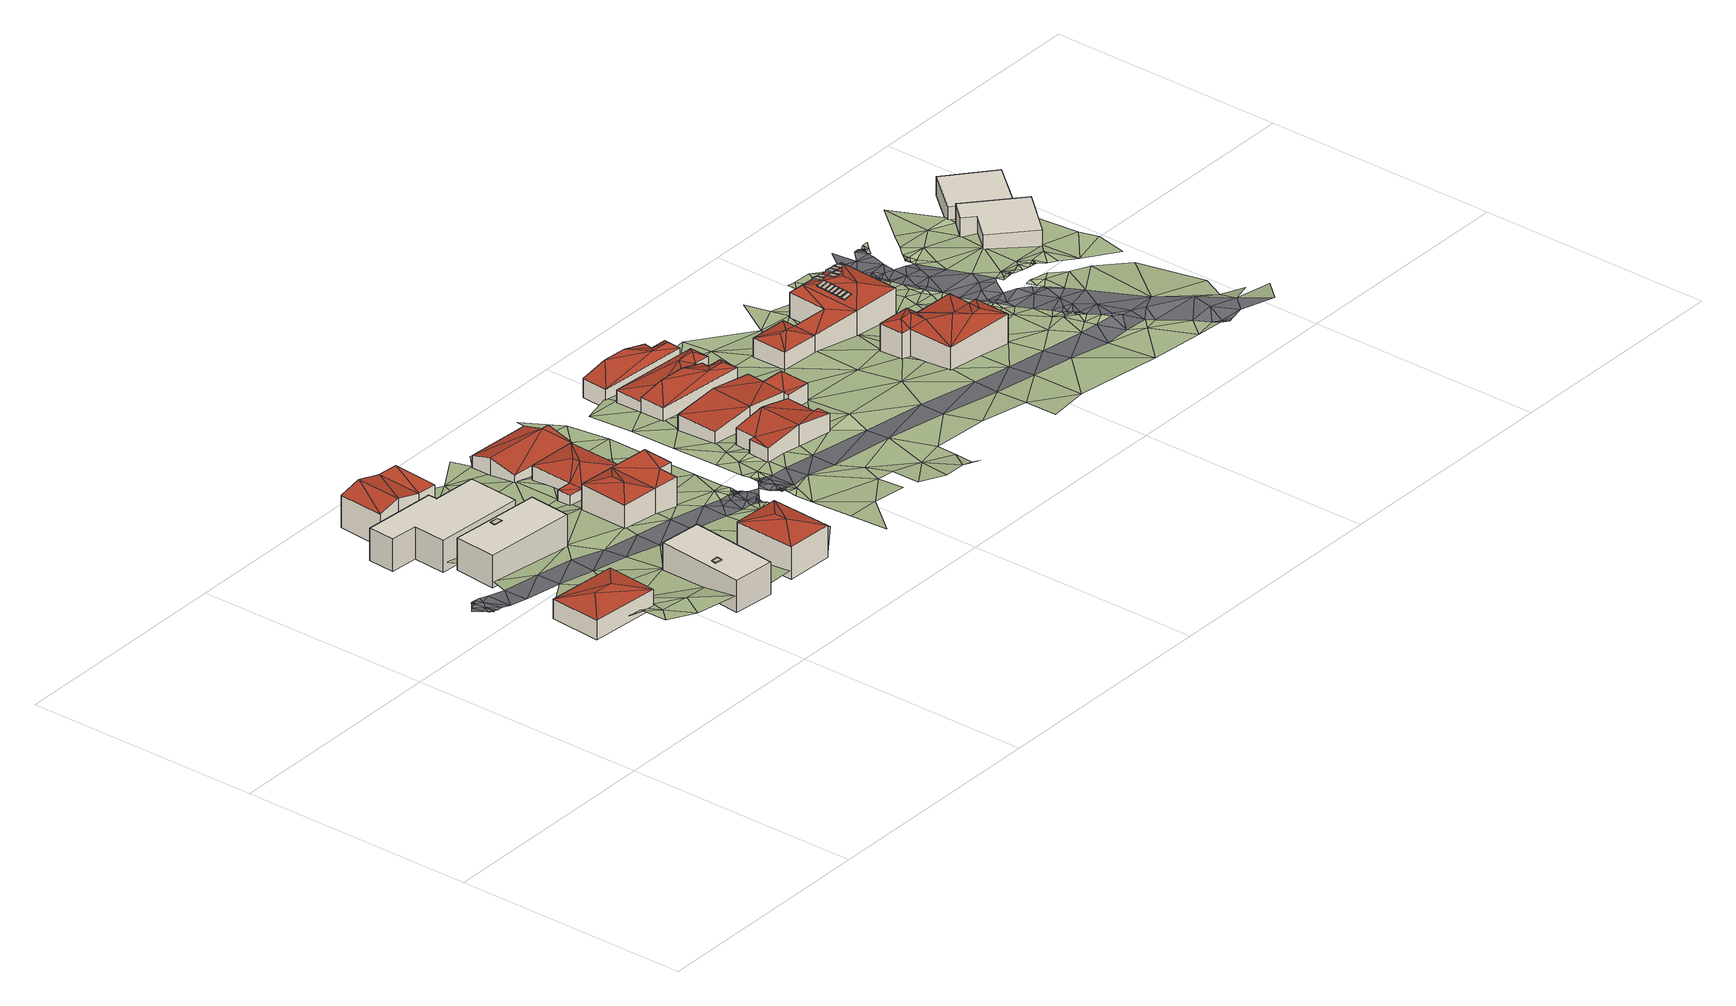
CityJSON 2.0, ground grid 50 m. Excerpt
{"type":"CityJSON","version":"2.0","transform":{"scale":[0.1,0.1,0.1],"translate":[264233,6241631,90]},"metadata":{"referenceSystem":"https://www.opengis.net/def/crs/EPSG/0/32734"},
"CityObjects":{
"building1":{"type":"Building","attributes":{"address":"2 Westfort Road Universtity Estate Cape Town","building":"house","building:levels":1,"building_height":4.1,"roof_height":114.6,"ground_height":109.4,"plus_code":"4FRW3C6X+8P2"},"geometry":[{"type":"Solid","lod":"2","boundaries":[[[[0,1,2]],[[3,4,5]],[[3,2,4]],[[4,2,1]],[[5,4,1]],[[5,1,0]],[[6,7,5,0]],[[7,8,3,5]],[[8,9,2,3]],[[9,6,0,2]],[[9,8,7,6]]]],"semantics":{"surfaces":[{"type":"RoofSurface"},{"type":"WallSurface"},{"type":"GroundSurface"}],"values":[[0,0,0,0,0,0,1,1,1,1,2]]}}]},
"building2":{"type":"Building","attributes":{"address":"1 Westfort Road University Estate Cape Town","building":"house","building:levels":2,"building_height":6.9,"roof_height":114.1,"ground_height":106.4,"plus_code":"4FRW3C6X+CP5"},"children":["building2-1"],"geometry":[{"type":"Solid","lod":"1","boundaries":[[[[10,11,12,13]],[[11,14,15,12]],[[14,16,17,15]],[[16,10,13,17]],[[13,12,15,17]],[[16,14,11,10]]]]}]},
"building2-1":{"type":"BuildingInstallation","parents":["building2"],"geometry":[{"type":"Solid","lod":"1","boundaries":[[[[18,19,20,21]],[[19,22,23,20]],[[22,24,25,23]],[[24,18,21,25]],[[21,20,23,25]],[[24,22,19,18]]]]}]},
"building3":{"type":"Building","attributes":{"address":"23 Kylemore Road University Estate Cape Town","building":"house","building:levels":2,"building_height":6.9,"roof_height":113.7,"ground_height":105.5,"plus_code":"4FRW3C6X+CPX"},"geometry":[{"type":"Solid","lod":"1","boundaries":[[[[26,27,28,29]],[[27,30,31,28]],[[30,32,33,31]],[[32,34,35,33]],[[34,36,37,35]],[[36,38,39,37]],[[38,40,41,39]],[[40,26,29,41]],[[29,28,31,33,35,37,39,41]],[[40,38,36,34,32,30,27,26]]]]}]},
"building4":{"type":"Building","attributes":{"address":"4 Westfort Road Universtity Estate Cape Town","building":"house","building:levels":2,"building_height":6.9,"roof_height":115.5,"ground_height":106.5,"plus_code":"4FRW3C6X+7RF"},"children":["building4-1"],"geometry":[{"type":"Solid","lod":"1","boundaries":[[[[42,43,44,45]],[[43,46,47,44]],[[46,48,49,47]],[[48,42,45,49]],[[45,44,47,49]],[[48,46,43,42]]]]}]},
"building4-1":{"type":"BuildingInstallation","parents":["building4"],"geometry":[{"type":"Solid","lod":"1","boundaries":[[[[50,51,52,53]],[[51,54,55,52]],[[54,56,57,55]],[[56,50,53,57]],[[53,52,55,57]],[[56,54,51,50]]]]}]},
"building5":{"type":"Building","attributes":{"address":"21 Kylemore Road University Estate Cape Town","building":"house","building:levels":2,"building_height":6.9,"roof_height":112.3,"ground_height":103.8,"plus_code":"4FRW3C6X+GP5"},"geometry":[{"type":"Solid","lod":"2","boundaries":[[[[58,59,60]],[[60,59,61]],[[62,63,58]],[[58,63,59]],[[64,65,62]],[[62,65,63]],[[66,67,58,60]],[[67,68,62,58]],[[68,69,64,62]],[[69,70,65,64]],[[70,71,63,65]],[[71,72,59,63]],[[72,73,61,59]],[[73,66,60,61]],[[73,72,71,70,69,68,67,66]]]],"semantics":{"surfaces":[{"type":"RoofSurface"},{"type":"WallSurface"},{"type":"GroundSurface"}],"values":[[0,0,0,0,0,0,1,1,1,1,1,1,1,1,2]]}}]},
"building6":{"type":"Building","attributes":{"address":"6 Westfort Road Universtity Estate Cape Town","building":"house","building:levels":2,"building_height":6.9,"roof_height":112.8,"ground_height":105.7,"plus_code":"4FRW3C6X+7VG"},"geometry":[{"type":"Solid","lod":"2","boundaries":[[[[74,75,76]],[[77,74,76]],[[77,76,78]],[[78,76,79]],[[79,76,75]],[[78,79,77]],[[80,81,77,79]],[[81,82,74,77]],[[82,83,75,74]],[[83,80,79,75]],[[83,82,81,80]]]],"semantics":{"surfaces":[{"type":"RoofSurface"},{"type":"WallSurface"},{"type":"GroundSurface"}],"values":[[0,0,0,0,0,0,1,1,1,1,2]]}}]},
"building7":{"type":"Building","attributes":{"address":"16 Garrick Road University Estate Cape Town","building":"house","building:levels":2,"building_height":6.9,"roof_height":110.7,"ground_height":102.9,"plus_code":"4FRW3C6X+9VX"},"geometry":[{"type":"Solid","lod":"2","boundaries":[[[[84,85,86]],[[87,86,85]],[[87,85,88]],[[88,85,89]],[[89,85,84]],[[87,88,89]],[[89,84,90]],[[89,90,91]],[[91,90,92]],[[93,90,84]],[[94,95,86,87]],[[95,96,84,86]],[[96,97,93,84]],[[97,98,90,93]],[[98,99,92,90]],[[99,100,91,92]],[[100,101,89,91]],[[101,94,87,89]],[[101,100,99,98,97,96,95,94]]]],"semantics":{"surfaces":[{"type":"RoofSurface"},{"type":"WallSurface"},{"type":"GroundSurface"}],"values":[[0,0,0,0,0,0,0,0,0,0,1,1,1,1,1,1,1,1,2]]}}]},
"building8":{"type":"Building","attributes":{"address":"14 Garrick Road University Estate Cape Town","building":"house","building:levels":1,"building_height":4.1,"roof_height":106.9,"ground_height":101.5,"plus_code":"4FRW3C6X+FV5"},"geometry":[{"type":"Solid","lod":"2","boundaries":[[[[102,103,104]],[[103,105,104]],[[104,105,106]],[[105,107,106]],[[108,109,107]],[[108,107,110]],[[102,110,103]],[[103,110,105]],[[105,110,107]],[[111,112,102,104]],[[112,113,110,102]],[[113,114,108,110]],[[114,115,109,108]],[[115,116,107,109]],[[116,117,106,107]],[[117,111,104,106]],[[117,116,115,114,113,112,111]]]],"semantics":{"surfaces":[{"type":"RoofSurface"},{"type":"WallSurface"},{"type":"GroundSurface"}],"values":[[0,0,0,0,0,0,0,0,0,1,1,1,1,1,1,1,2]]}}]},
"building9":{"type":"Building","attributes":{"address":"12A Garrick Road University Estate Cape Town","building":"house","building:levels":1,"building_height":4.1,"roof_height":105.9,"ground_height":99.8,"plus_code":"4FRW3C6X+FWJ"},"geometry":[{"type":"Solid","lod":"2","boundaries":[[[[118,119,120]],[[121,120,122]],[[122,120,119]],[[123,118,120]],[[123,120,124]],[[125,126,118,123]],[[126,127,119,118]],[[127,128,122,119]],[[128,129,121,122]],[[129,130,120,121]],[[130,131,124,120]],[[131,125,123,124]],[[131,130,129,128,127,126,125]]]],"semantics":{"surfaces":[{"type":"RoofSurface"},{"type":"WallSurface"},{"type":"GroundSurface"}],"values":[[0,0,0,0,0,1,1,1,1,1,1,1,2]]}}]},
"building10":{"type":"Building","attributes":{"address":"23 Garrick Road University Estate Cape Town","building":"house","building:levels":1,"building_height":4.1,"roof_height":105.8,"ground_height":100.9,"plus_code":"4FRW3F62+92H"},"geometry":[{"type":"Solid","lod":"2","boundaries":[[[[132,133,134]],[[134,133,135]],[[135,133,136]],[[136,133,137]],[[134,135,138]],[[134,138,139]],[[140,138,141]],[[141,138,135]],[[142,143,135,136]],[[143,144,141,135]],[[144,145,140,141]],[[145,146,138,140]],[[146,147,139,138]],[[147,148,134,139]],[[148,149,132,134]],[[149,150,133,132]],[[150,151,137,133]],[[151,142,136,137]],[[151,150,149,148,147,146,145,144,143,142]]]],"semantics":{"surfaces":[{"type":"RoofSurface"},{"type":"WallSurface"},{"type":"GroundSurface"}],"values":[[0,0,0,0,0,0,0,0,1,1,1,1,1,1,1,1,1,1,2]]}}]},
"building11":{"type":"Building","attributes":{"address":"21 Garrick Road University Estate Cape Town","building":"house","building:levels":1,"building_height":4.1,"roof_height":104.5,"ground_height":99.3,"plus_code":"4FRW3F62+C37"},"geometry":[{"type":"Solid","lod":"2","boundaries":[[[[152,153,154]],[[154,153,155]],[[155,153,156]],[[157,158,159]],[[157,159,160]],[[160,159,152]],[[160,152,161]],[[153,152,159]],[[162,163,159,158]],[[163,164,153,159]],[[164,165,156,153]],[[165,166,155,156]],[[166,167,154,155]],[[167,168,152,154]],[[168,169,161,152]],[[169,170,160,161]],[[170,171,157,160]],[[171,162,158,157]],[[171,170,169,168,167,166,165,164,163,162]]]],"semantics":{"surfaces":[{"type":"RoofSurface"},{"type":"WallSurface"},{"type":"GroundSurface"}],"values":[[0,0,0,0,0,0,0,0,1,1,1,1,1,1,1,1,1,1,2]]}}]},
"building12":{"type":"Building","attributes":{"address":"19 Garrick Road University Estate Cape Town","building":"house","building:levels":1,"building_height":4.1,"roof_height":103.2,"ground_height":98.2,"plus_code":"4FRW3F62+F37"},"geometry":[{"type":"Solid","lod":"2","boundaries":[[[[172,173,174]],[[175,176,177]],[[172,177,178]],[[172,178,173]],[[173,178,179]],[[176,178,177]],[[179,178,180]],[[179,180,181]],[[178,176,180]],[[180,176,175]],[[182,183,172,174]],[[183,184,177,172]],[[184,185,175,177]],[[185,186,180,175]],[[186,187,181,180]],[[187,188,179,181]],[[188,189,173,179]],[[189,182,174,173]],[[189,188,187,186,185,184,183,182]]]],"semantics":{"surfaces":[{"type":"RoofSurface"},{"type":"WallSurface"},{"type":"GroundSurface"}],"values":[[0,0,0,0,0,0,0,0,0,0,1,1,1,1,1,1,1,1,2]]}}]},
"building13":{"type":"Building","attributes":{"address":"17 Garrick Road University Estate Cape Town","building":"house","building:levels":1,"building_height":4.1,"roof_height":102.5,"ground_height":97.3,"plus_code":"4FRW3F62+F3M"},"geometry":[{"type":"Solid","lod":"2","boundaries":[[[[190,191,192]],[[193,194,195]],[[192,191,196]],[[192,196,194]],[[194,196,195]],[[197,196,191]],[[196,198,195]],[[195,198,193]],[[196,197,198]],[[198,197,199]],[[200,201,191,190]],[[201,202,197,191]],[[202,203,199,197]],[[203,204,198,199]],[[204,205,193,198]],[[205,206,194,193]],[[206,207,192,194]],[[207,200,190,192]],[[207,206,205,204,203,202,201,200]]]],"semantics":{"surfaces":[{"type":"RoofSurface"},{"type":"WallSurface"},{"type":"GroundSurface"}],"values":[[0,0,0,0,0,0,0,0,0,0,1,1,1,1,1,1,1,1,2]]}}]},
"building14":{"type":"Building","attributes":{"address":"15 Garrick Road University Estate Cape Town","building":"house","building:levels":1,"building_height":4.1,"roof_height":101.9,"ground_height":96.3,"plus_code":"4FRW3F62+G38"},"geometry":[{"type":"Solid","lod":"2","boundaries":[[[[208,209,210]],[[209,211,212]],[[209,212,210]],[[210,212,213]],[[214,212,211]],[[214,211,215]],[[212,214,216]],[[216,214,215]],[[213,212,216]],[[213,216,217]],[[218,219,213,217]],[[219,220,210,213]],[[220,221,208,210]],[[221,222,209,208]],[[222,223,211,209]],[[223,224,215,211]],[[224,225,216,215]],[[225,218,217,216]],[[225,224,223,222,221,220,219,218]]]],"semantics":{"surfaces":[{"type":"RoofSurface"},{"type":"WallSurface"},{"type":"GroundSurface"}],"values":[[0,0,0,0,0,0,0,0,0,0,1,1,1,1,1,1,1,1,2]]}}]},
"building15":{"type":"Building","attributes":{"address":"110 Upper Roodebloem Road University Estate Cape Town","building":"house","building:levels":2,"building_height":6.9,"roof_height":102.7,"ground_height":94.8,"plus_code":"4FRW3F62+F72"},"children":["building15-1","building15-2","building15-3","building15-4","building15-5","building15-6","building15-7","building15-8","building15-9","building15-10","building15-11","building15-12","building15-13","building15-14"],"geometry":[{"type":"Solid","lod":"2","boundaries":[[[[226,227,228]],[[226,228,229]],[[230,231,232]],[[230,232,226]],[[230,226,229]],[[232,231,226]],[[226,231,227]],[[228,227,233]],[[234,233,235]],[[235,233,236]],[[236,233,227]],[[237,238,239]],[[239,238,240]],[[240,238,236]],[[235,236,238]],[[235,238,237]],[[235,237,239]],[[241,242,239,240]],[[242,243,235,239]],[[243,244,234,235]],[[244,245,233,234]],[[245,246,228,233]],[[246,247,229,228]],[[247,248,230,229]],[[248,249,231,230]],[[249,250,227,231]],[[250,251,236,227]],[[251,241,240,236]],[[251,250,249,248,247,246,245,244,243,242,241]]]],"semantics":{"surfaces":[{"type":"RoofSurface"},{"type":"WallSurface"},{"type":"GroundSurface"}],"values":[[0,0,0,0,0,0,0,0,0,0,0,0,0,0,0,0,0,1,1,1,1,1,1,1,1,1,1,1,2]]}}]},
"building15-1":{"type":"BuildingInstallation","parents":["building15"],"geometry":[{"type":"Solid","lod":"2","boundaries":[[[[252,253,254,255]],[[253,256,257,254]],[[256,258,259,257]],[[258,252,255,259]],[[255,254,257,259]],[[258,256,253,252]]]]}]},
"building15-2":{"type":"BuildingInstallation","parents":["building15"],"geometry":[{"type":"Solid","lod":"2","boundaries":[[[[260,261,262,263]],[[261,264,265,262]],[[264,266,267,265]],[[266,260,263,267]],[[263,262,265,267]],[[266,264,261,260]]]]}]},
"building15-3":{"type":"BuildingInstallation","parents":["building15"],"geometry":[{"type":"Solid","lod":"2","boundaries":[[[[268,269,270,271]],[[269,272,273,270]],[[272,274,275,273]],[[274,268,271,275]],[[271,270,273,275]],[[274,272,269,268]]]]}]},
"building15-4":{"type":"BuildingInstallation","parents":["building15"],"geometry":[{"type":"Solid","lod":"2","boundaries":[[[[276,277,278,279]],[[277,280,281,278]],[[280,282,283,281]],[[282,276,279,283]],[[279,278,281,283]],[[282,280,277,276]]]]}]},
"building15-5":{"type":"BuildingInstallation","parents":["building15"],"geometry":[{"type":"Solid","lod":"2","boundaries":[[[[284,285,286,287]],[[285,288,289,286]],[[288,290,291,289]],[[290,284,287,291]],[[287,286,289,291]],[[290,288,285,284]]]]}]},
"building15-6":{"type":"BuildingInstallation","parents":["building15"],"geometry":[{"type":"Solid","lod":"2","boundaries":[[[[292,280,281,293]],[[280,294,295,281]],[[294,296,297,295]],[[296,292,293,297]],[[293,281,295,297]],[[296,294,280,292]]]]}]},
"building15-7":{"type":"BuildingInstallation","parents":["building15"],"geometry":[{"type":"Solid","lod":"2","boundaries":[[[[298,299,300,301]],[[299,302,303,300]],[[302,304,305,303]],[[304,298,301,305]],[[301,300,303,305]],[[304,302,299,298]]]]}]},
"building15-8":{"type":"BuildingInstallation","parents":["building15"],"geometry":[{"type":"Solid","lod":"2","boundaries":[[[[306,307,308,309]],[[307,310,311,308]],[[310,312,313,311]],[[312,306,309,313]],[[309,308,311,313]],[[312,310,307,306]]]]}]},
"building15-9":{"type":"BuildingInstallation","parents":["building15"],"geometry":[{"type":"Solid","lod":"2","boundaries":[[[[314,315,316,317]],[[315,318,319,316]],[[318,310,320,319]],[[310,314,317,320]],[[317,316,319,320]],[[310,318,315,314]]]]}]},
"building15-10":{"type":"BuildingInstallation","parents":["building15"],"geometry":[{"type":"Solid","lod":"2","boundaries":[[[[321,322,323,324]],[[322,325,326,323]],[[325,327,328,326]],[[327,321,324,328]],[[324,323,326,328]],[[327,325,322,321]]]]}]},
"building15-11":{"type":"BuildingInstallation","parents":["building15"],"geometry":[{"type":"Solid","lod":"2","boundaries":[[[[322,329,330,323]],[[329,331,332,330]],[[331,333,334,332]],[[333,322,323,334]],[[323,330,332,334]],[[333,331,329,322]]]]}]},
"building15-12":{"type":"BuildingInstallation","parents":["building15"],"geometry":[{"type":"Solid","lod":"2","boundaries":[[[[335,336,337,338]],[[336,339,340,337]],[[339,341,342,340]],[[341,335,338,342]],[[338,337,340,342]],[[341,339,336,335]]]]}]},
"building15-13":{"type":"BuildingInstallation","parents":["building15"],"geometry":[{"type":"Solid","lod":"2","boundaries":[[[[343,344,345,346]],[[344,347,348,345]],[[347,349,350,348]],[[349,343,346,350]],[[346,345,348,350]],[[349,347,344,343]]]]}]},
"building15-14":{"type":"BuildingInstallation","parents":["building15"],"geometry":[{"type":"Solid","lod":"2","boundaries":[[[[351,352,353,354]],[[352,355,356,353]],[[355,357,358,356]],[[357,351,354,358]],[[354,353,356,358]],[[357,355,352,351]]]]}]},
"building16":{"type":"Building","attributes":{"address":"112 Upper Roodebloem Road University Estate Cape Town","building":"house","building:levels":2,"building_height":6.9,"roof_height":104.3,"ground_height":96.6,"plus_code":"4FRW3F62+97F"},"geometry":[{"type":"Solid","lod":"2","boundaries":[[[[359,360,361]],[[362,363,364]],[[364,363,365]],[[365,363,366]],[[362,367,363]],[[363,367,366]],[[367,368,369]],[[367,369,366]],[[370,369,368]],[[368,361,371]],[[368,371,370]],[[370,371,372]],[[360,371,361]],[[371,360,373]],[[373,360,359]],[[372,371,373]],[[372,373,374]],[[375,369,370]],[[375,370,372]],[[375,372,374]],[[365,366,375]],[[369,375,366]],[[376,377,359,361]],[[377,378,373,359]],[[378,379,374,373]],[[379,380,375,374]],[[380,381,365,375]],[[381,382,364,365]],[[382,383,362,364]],[[383,384,367,362]],[[384,385,368,367]],[[385,376,361,368]],[[385,384,383,382,381,380,379,378,377,376]]]],"semantics":{"surfaces":[{"type":"RoofSurface"},{"type":"WallSurface"},{"type":"GroundSurface"}],"values":[[0,0,0,0,0,0,0,0,0,0,0,0,0,0,0,0,0,0,0,0,0,0,1,1,1,1,1,1,1,1,1,1,2]]}}]},
"building17":{"type":"Building","attributes":{"address":"17 Beatty Road University Estate Cape Town","building":"house","building:levels":1,"building_height":4.1,"roof_height":97,"ground_height":92.5,"plus_code":"4FRW3F62+FF2"},"geometry":[{"type":"Solid","lod":"1","boundaries":[[[[386,387,388,389]],[[387,390,391,388]],[[390,392,393,391]],[[392,394,395,393]],[[394,396,397,395]],[[396,386,389,397]],[[389,388,391,393,395,397]],[[396,394,392,390,387,386]]]]}]},
"building18":{"type":"Building","attributes":{"address":"15 Beatty Road University Estate Cape Town","building":"house","building:levels":1,"building_height":4.1,"roof_height":96,"ground_height":90.8,"plus_code":"4FRW3F62+FFP"},"geometry":[{"type":"Solid","lod":"1","boundaries":[[[[398,399,400,401]],[[399,402,403,400]],[[402,404,405,403]],[[404,398,401,405]],[[401,400,403,405]],[[404,402,399,398]]]]}]},
"terrain1":{"type":"TINRelief","geometry":[{"type":"CompositeSurface","lod":"1","boundaries":[[[406,407,408]],[[406,409,407]],[[406,410,411]],[[406,412,409]],[[410,413,411]],[[406,411,412]],[[414,412,411]],[[6,415,416]],[[413,417,411]],[[417,414,411]],[[418,419,420]],[[414,417,421]],[[422,417,413]],[[423,424,425]],[[421,417,426]],[[415,6,427]],[[428,424,423]],[[421,429,6]],[[418,420,430]],[[426,417,422]],[[424,428,431]],[[429,421,426]],[[427,6,429]],[[432,433,434]],[[431,428,435]],[[430,420,436]],[[433,432,437]],[[438,433,437]],[[427,429,439]],[[435,440,431]],[[441,433,438]],[[438,442,443]],[[444,430,436]],[[443,441,438]],[[440,435,10]],[[445,441,443]],[[429,446,439]],[[447,445,443]],[[446,429,48]],[[27,445,447]],[[448,48,449]],[[450,448,449]],[[430,444,451]],[[440,10,452]],[[10,430,453]],[[27,440,452]],[[454,451,444]],[[27,455,445]],[[430,451,453]],[[446,48,456]],[[66,445,455]],[[453,452,10]],[[456,48,448]],[[457,451,454]],[[27,452,458]],[[459,452,453]],[[456,448,80]],[[27,458,455]],[[460,452,459]],[[451,457,461]],[[458,452,460]],[[462,459,453]],[[463,456,80]],[[464,465,80]],[[462,453,466]],[[467,461,457]],[[460,468,469]],[[455,458,470]],[[469,458,460]],[[467,457,471]],[[470,472,455]],[[462,466,473]],[[455,472,474]],[[475,463,80]],[[469,476,458]],[[80,465,477]],[[458,476,478]],[[80,477,475]],[[463,475,479]],[[473,466,480]],[[481,482,467]],[[483,478,476]],[[471,484,467]],[[485,479,475]],[[100,480,466]],[[478,483,486]],[[484,481,467]],[[477,487,475]],[[488,484,471]],[[475,489,485]],[[490,472,491]],[[487,492,475]],[[475,492,489]],[[486,483,493]],[[494,485,489]],[[495,494,489]],[[492,496,489]],[[489,497,495]],[[496,498,489]],[[498,497,489]],[[499,484,488]],[[500,501,502]],[[495,497,503]],[[498,504,497]],[[505,497,504]],[[497,505,503]],[[505,506,503]],[[507,486,493]],[[508,484,499]],[[499,509,508]],[[481,510,100]],[[510,481,484]],[[509,511,508]],[[507,493,111]],[[484,508,512]],[[508,511,513]],[[513,511,514]],[[513,515,508]],[[501,516,502]],[[513,514,517]],[[517,518,513]],[[514,519,517]],[[508,515,520]],[[518,515,513]],[[520,512,508]],[[512,521,484]],[[522,480,100]],[[111,480,523]],[[510,484,521]],[[111,524,507]],[[516,525,526]],[[527,528,491]],[[529,526,525]],[[529,530,531]],[[532,531,530]],[[533,532,534]],[[534,535,533]],[[535,534,536]],[[530,534,532]],[[111,523,524]],[[480,522,523]],[[100,510,522]],[[536,534,537]],[[529,525,530]],[[534,530,537]],[[537,530,538]],[[539,538,530]],[[530,525,539]],[[516,540,525]],[[539,525,541]],[[542,543,544]],[[545,542,544]],[[546,545,544]],[[501,547,516]],[[544,543,548]],[[549,129,527]],[[546,544,550]],[[551,546,550]],[[544,548,550]],[[527,552,528]],[[550,553,551]],[[548,554,550]],[[554,555,550]],[[524,556,557]],[[540,541,525]],[[553,550,558]],[[523,559,524]],[[558,560,553]],[[558,550,555]],[[556,129,557]],[[129,561,527]],[[516,547,540]],[[558,555,562]],[[561,552,527]],[[559,523,522]],[[558,563,560]],[[556,524,559]],[[501,564,547]],[[129,556,561]],[[565,560,563]],[[562,566,558]],[[558,566,563]],[[566,562,567]],[[563,568,565]],[[565,568,569]],[[556,570,561]],[[570,556,559]],[[571,540,547]],[[563,566,572]],[[573,568,563]],[[563,572,573]],[[570,574,561]],[[575,540,571]],[[567,576,566]],[[569,568,577]],[[571,547,578]],[[579,568,573]],[[576,567,580]],[[573,581,579]],[[568,579,582]],[[582,577,568]],[[583,584,569]],[[577,583,569]],[[578,585,586]],[[587,586,585]],[[586,571,578]],[[576,580,588]],[[584,583,589]],[[590,575,571]],[[582,591,577]],[[587,592,586]],[[584,593,594]],[[593,584,589]],[[571,586,590]],[[580,595,588]],[[596,591,582]],[[592,597,586]],[[593,598,594]],[[599,589,583]],[[600,601,592]],[[594,598,602]],[[597,592,601]],[[603,595,580]],[[586,597,604]],[[590,586,604]],[[605,591,596]],[[589,599,606]],[[147,605,596]],[[607,608,609]],[[598,610,602]],[[610,598,611]],[[608,612,609]],[[613,608,595]],[[609,612,147]],[[605,147,614]],[[603,613,595]],[[614,147,615]],[[599,616,606]],[[612,608,613]],[[615,147,612]],[[604,617,590]],[[615,618,614]],[[611,619,610]],[[615,612,620]],[[169,616,599]],[[619,611,621]],[[622,612,613]],[[622,620,612]],[[603,623,613]],[[617,604,624]],[[621,625,619]],[[616,169,626]],[[627,628,169]],[[625,621,629]],[[169,628,626]],[[630,185,187]],[[631,632,187]],[[613,633,622]],[[631,187,185]],[[629,634,625]],[[613,623,633]],[[626,635,185]],[[628,636,626]],[[634,629,206]],[[622,637,628]],[[631,185,635]],[[638,617,624]],[[635,206,631]],[[635,626,636]],[[637,622,633]],[[639,634,206]],[[637,636,628]],[[635,639,206]],[[640,638,624]],[[634,641,642]],[[643,635,636]],[[623,644,633]],[[639,635,643]],[[641,634,639]],[[645,646,640]],[[647,636,637]],[[648,639,643]],[[649,637,633]],[[650,633,644]],[[638,640,651]],[[641,639,652]],[[648,652,639]],[[653,633,650]],[[637,654,647]],[[649,633,653]],[[640,646,651]],[[649,654,637]],[[652,648,655]],[[644,656,650]],[[655,657,658]],[[659,649,653]],[[654,660,647]],[[656,661,650]],[[655,658,662]],[[662,652,655]],[[663,651,646]],[[654,664,660]],[[662,658,665]],[[662,666,652]],[[667,660,664]],[[652,666,668]],[[656,669,661]],[[663,646,670]],[[667,671,672]],[[662,673,666]],[[669,656,674]],[[660,667,675]],[[667,672,675]],[[666,673,676]],[[672,379,675]],[[669,674,677]],[[379,678,679]],[[677,680,669]],[[681,663,670]],[[676,673,242]],[[679,680,682]],[[379,679,682]],[[674,683,677]],[[379,684,675]],[[677,685,680]],[[685,682,680]],[[686,379,682]],[[684,379,687]],[[379,686,687]],[[688,675,684]],[[676,689,690]],[[242,675,691]],[[681,670,692]],[[676,242,689]],[[693,694,690]],[[675,688,691]],[[690,689,693]],[[677,683,695]],[[696,685,677]],[[684,687,697]],[[698,692,670]],[[686,682,699]],[[696,677,695]],[[682,685,700]],[[681,692,701]],[[689,242,702]],[[688,684,703]],[[704,687,686]],[[683,705,706]],[[693,689,707]],[[683,706,695]],[[708,684,697]],[[691,702,242]],[[699,682,700]],[[697,687,709]],[[704,686,699]],[[703,684,708]],[[710,691,688]],[[696,711,685]],[[712,687,704]],[[713,700,685]],[[703,710,688]],[[714,696,695]],[[687,712,709]],[[711,713,685]],[[715,695,706]],[[716,708,697]],[[706,705,717]],[[699,700,718]],[[719,704,699]],[[709,716,697]],[[720,714,695]],[[689,721,707]],[[695,715,720]],[[718,719,699]],[[696,714,722]],[[723,702,691]],[[710,724,691]],[[711,696,725]],[[701,692,726]],[[721,689,702]],[[722,725,696]],[[700,713,718]],[[719,712,704]],[[727,715,706]],[[703,708,728]],[[729,710,703]],[[730,717,705]],[[691,731,723]],[[706,717,727]],[[691,724,731]],[[732,714,720]],[[716,728,708]],[[720,715,733]],[[728,729,703]],[[722,714,732]],[[732,720,733]],[[733,715,727]],[[710,729,724]],[[734,692,698]],[[726,692,735]],[[702,723,736]],[[736,737,702]],[[692,734,735]],[[738,723,731]],[[721,739,707]],[[737,740,702]],[[723,741,736]],[[738,741,723]],[[721,702,742]],[[742,702,740]],[[736,741,743]],[[743,744,736]],[[736,744,737]],[[745,734,698]],[[698,746,745]],[[721,747,739]],[[747,721,742]],[[747,748,739]],[[749,745,746]],[[750,751,752]],[[753,754,755]],[[756,754,757]],[[758,756,757]],[[759,752,751]],[[760,761,750]],[[754,756,755]],[[752,760,750]],[[762,763,764]],[[759,765,752]],[[766,767,768]],[[769,767,766]],[[760,752,765]],[[768,763,770]],[[769,766,771]],[[765,759,772]],[[759,773,772]],[[774,766,768]],[[775,772,773]],[[762,770,763]],[[776,765,772]],[[777,772,775]],[[771,766,774]],[[774,768,770]],[[765,776,760]],[[776,772,777]],[[778,758,779]],[[755,756,780]],[[781,771,774]],[[776,777,782]],[[760,776,782]],[[774,783,781]],[[756,758,778]],[[784,785,786]],[[787,788,784]],[[786,785,789]],[[785,784,788]],[[790,787,791]],[[786,789,792]],[[793,786,792]],[[789,785,794]],[[794,785,788]],[[787,790,788]],[[789,795,792]],[[793,792,795]],[[764,761,796]],[[794,795,789]],[[791,797,798]],[[799,800,793]],[[788,790,794]],[[793,795,799]],[[801,782,777]],[[790,795,794]],[[798,790,791]],[[802,795,790]],[[799,795,802]],[[803,804,779]],[[762,805,770]],[[798,802,790]],[[760,782,806]],[[805,774,770]],[[807,799,802]],[[796,761,760]],[[764,796,762]],[[783,774,805]],[[807,802,798]],[[756,778,780]],[[782,801,806]],[[808,803,809]],[[807,798,810]],[[760,806,811]],[[801,812,806]],[[813,783,805]],[[778,779,804]],[[814,808,809]],[[806,812,815]],[[816,815,812]],[[796,805,762]],[[796,760,811]],[[815,811,806]],[[817,816,818]],[[815,816,817]],[[817,818,819]],[[820,817,819]],[[815,817,821]],[[815,821,811]],[[821,817,820]],[[821,820,822]],[[823,813,805]],[[814,824,825]],[[803,808,826]],[[811,821,827]],[[804,803,828]],[[821,822,827]],[[829,808,814]],[[823,830,813]],[[831,827,822]],[[805,796,832]],[[828,803,826]],[[811,833,796]],[[805,832,823]],[[811,827,833]],[[831,834,827]],[[832,796,835]],[[827,834,833]],[[836,830,823]],[[832,386,823]],[[823,386,837]],[[834,838,833]],[[836,823,837]],[[839,834,840]],[[838,834,839]],[[386,841,837]],[[842,841,386]],[[396,833,838]],[[841,842,843]],[[843,842,844]],[[844,842,396]]]}]},
"road1":{"type":"Road","attributes":{"highway":"residential","name":"Westfort Road","surface":"asphalt","lanes":2,"width":5.6},"geometry":[{"type":"MultiSurface","lod":"1","boundaries":[[[845,846,847]],[[848,849,850]],[[415,427,436]],[[499,851,852]],[[457,456,471]],[[444,427,439]],[[853,854,855]],[[444,439,454]],[[446,457,454]],[[856,857,858]],[[859,860,861]],[[862,845,863]],[[849,864,865]],[[850,866,867]],[[868,869,870]],[[871,847,852]],[[848,850,867]],[[864,872,865]],[[873,868,511]],[[855,874,875]],[[861,860,866]],[[869,876,877]],[[857,878,875]],[[879,850,865]],[[876,873,847]],[[868,876,869]],[[865,850,849]],[[874,855,854]],[[880,420,419]],[[858,419,856]],[[456,463,471]],[[881,854,882]],[[854,853,882]],[[854,883,874]],[[867,866,860]],[[884,463,479]],[[506,885,886]],[[420,880,415]],[[852,847,887]],[[888,495,886]],[[419,858,880]],[[479,851,884]],[[881,883,854]],[[874,883,889]],[[870,514,868]],[[871,863,845]],[[886,503,506]],[[846,877,876]],[[871,485,494]],[[503,886,495]],[[866,857,874]],[[873,876,868]],[[514,511,868]],[[871,494,888]],[[866,874,861]],[[874,857,875]],[[879,890,850]],[[872,879,865]],[[886,891,888]],[[888,494,495]],[[888,891,892]],[[885,891,886]],[[861,874,889]],[[890,866,850]],[[863,888,892]],[[847,873,887]],[[509,887,511]],[[873,511,887]],[[852,509,499]],[[847,846,876]],[[509,852,887]],[[847,871,845]],[[499,488,851]],[[851,871,852]],[[890,893,866]],[[858,857,893]],[[857,866,893]],[[856,878,857]],[[851,488,884]],[[871,479,485]],[[863,871,888]],[[479,871,851]],[[488,471,884]],[[471,463,884]],[[415,436,420]],[[427,444,436]],[[457,446,456]],[[454,439,446]]]}]},
"road2":{"type":"Road","attributes":{"highway":"residential","name":"Westfort Road","surface":"asphalt","lanes":2,"width":5.6},"geometry":[{"type":"MultiSurface","lod":"1","boundaries":[[[894,895,896]],[[590,623,603]],[[701,730,705]],[[580,575,603]],[[701,726,897]],[[681,705,683]],[[717,730,898]],[[644,617,638]],[[726,735,899]],[[726,899,900]],[[897,900,898]],[[567,540,580]],[[617,644,623]],[[554,548,901]],[[862,895,902]],[[903,536,537]],[[902,895,904]],[[905,906,907]],[[541,562,908]],[[909,904,894]],[[901,548,907]],[[562,541,567]],[[580,540,575]],[[543,907,548]],[[910,903,911]],[[907,543,905]],[[907,912,901]],[[554,901,908]],[[906,912,907]],[[901,912,913]],[[603,575,590]],[[567,541,540]],[[554,908,555]],[[536,903,910]],[[909,894,903]],[[903,894,914]],[[539,909,538]],[[537,538,909]],[[914,911,903]],[[902,901,913]],[[896,914,894]],[[909,903,537]],[[894,904,895]],[[904,539,541]],[[901,902,904]],[[539,904,909]],[[901,904,908]],[[683,663,681]],[[541,908,904]],[[562,555,908]],[[651,656,638]],[[674,651,663]],[[674,663,683]],[[705,681,701]],[[897,898,730]],[[701,897,730]],[[726,900,897]],[[623,590,617]],[[638,656,644]],[[651,674,656]]]}]},
"road3":{"type":"Road","attributes":{"highway":"tertiary","name":"Upper Roodebloem Road","surface":"asphalt","lanes":2,"width":8.6},"geometry":[{"type":"MultiSurface","lod":"1","boundaries":[[[718,713,915]],[[712,719,916]],[[719,718,917]],[[719,917,916]],[[915,917,718]],[[722,732,918]],[[732,733,919]],[[733,727,920]],[[919,918,732]],[[920,919,733]],[[921,728,716]],[[725,722,922]],[[729,728,921]],[[922,722,918]],[[712,923,709]],[[724,729,924]],[[712,916,923]],[[921,924,729]],[[925,713,711]],[[918,919,926]],[[711,725,927]],[[917,928,916]],[[928,917,915]],[[926,919,920]],[[713,925,915]],[[738,731,929]],[[727,717,930]],[[727,930,920]],[[922,918,926]],[[931,716,709]],[[741,738,932]],[[741,933,743]],[[934,921,716]],[[929,932,738]],[[744,743,933]],[[932,933,741]],[[927,725,922]],[[731,724,935]],[[724,924,935]],[[717,898,930]],[[936,737,744]],[[933,936,744]],[[928,923,916]],[[921,934,924]],[[731,935,929]],[[740,737,937]],[[920,930,926]],[[937,737,936]],[[938,932,929]],[[932,938,933]],[[937,742,740]],[[709,923,931]],[[936,933,938]],[[928,915,939]],[[927,925,711]],[[926,927,922]],[[900,930,898]],[[938,937,936]],[[934,935,924]],[[925,939,915]],[[747,742,940]],[[941,938,929]],[[748,747,942]],[[935,941,929]],[[940,942,747]],[[716,761,934]],[[923,928,943]],[[937,944,742]],[[716,931,761]],[[945,940,742]],[[745,749,946]],[[944,937,938]],[[923,943,931]],[[926,930,779]],[[935,934,947]],[[946,749,948]],[[945,942,940]],[[779,927,926]],[[949,734,745]],[[925,927,950]],[[809,735,734]],[[951,939,925]],[[944,938,941]],[[803,930,900]],[[945,742,944]],[[941,935,952]],[[745,946,949]],[[735,809,899]],[[900,899,803]],[[935,947,952]],[[925,950,953]],[[951,925,953]],[[758,950,927]],[[764,947,934]],[[931,943,750]],[[948,954,946]],[[942,945,955]],[[779,758,927]],[[761,764,934]],[[931,750,761]],[[779,930,803]],[[953,950,757]],[[758,757,950]],[[954,949,946]],[[734,949,809]],[[956,945,944]],[[763,952,947]],[[764,763,947]],[[803,899,809]],[[945,956,957]],[[957,958,945]],[[954,814,949]],[[959,958,957]],[[958,959,960]],[[960,961,958]],[[814,809,949]],[[959,962,960]],[[960,962,963]],[[961,960,964]],[[960,963,965]],[[965,964,960]],[[965,963,786]],[[961,964,793]],[[965,786,964]],[[793,800,961]],[[786,793,964]],[[814,954,824]]]}]}
},
"vertices":[
[239,246,235],[181,197,248],[229,137,235],[79,150,235],[137,200,248],[89,259,235],[239,246,194],[89,259,194],[79,150,194],[229,137,194],
[347,514,164],[150,532,164],[150,532,233],[347,514,233],[142,442,164],[142,442,233],[339,425,164],[339,425,233],
[228,517,234],[226,505,234],[226,505,235],[228,517,235],[246,503,234],[246,503,235],[247,515,234],[247,515,235],
[332,541,155],[340,649,155],[340,649,224],[332,541,224],[246,656,155],[246,656,224],[247,675,155],[247,675,224],[89,687,155],[89,687,224],[85,630,155],[85,630,224],[144,625,155],[144,625,224],[139,555,155],[139,555,224],
[370,227,165],[350,39,165],[350,39,234],[370,227,234],[439,30,165],[439,30,234],[459,218,165],[459,218,234],
[373,115,235],[372,105,235],[372,105,237],[373,115,237],[387,103,235],[387,103,237],[388,114,235],[388,114,237],
[268,808,207],[261,710,207],[312,804,207],[303,706,207],[215,813,220],[208,715,220],[168,817,207],[159,719,207],[312,804,138],[268,808,138],[215,813,138],[168,817,138],[159,719,138],[208,715,138],[261,710,138],[303,706,138],
[513,42,226],[614,37,226],[568,97,239],[521,174,226],[569,123,239],[622,168,226],[622,168,157],[521,174,157],[513,42,157],[614,37,157],
[555,392,198],[520,436,211],[474,399,198],[484,507,198],[522,466,211],[563,500,198],[615,429,198],[650,492,198],[644,426,198],[611,387,198],[484,507,129],[474,399,129],[555,392,129],[611,387,129],[615,429,129],[644,426,129],[650,492,129],[563,500,129],
[532,661,156],[580,605,169],[638,655,156],[580,588,169],[632,533,156],[525,539,156],[494,571,156],[493,541,156],[527,569,156],[638,655,115],[532,661,115],[527,569,115],[494,571,115],[493,541,115],[525,539,115],[632,533,115],
[510,741,152],[506,681,139],[650,731,152],[666,730,152],[662,670,139],[514,786,139],[653,776,139],[514,786,98],[510,741,98],[506,681,98],[662,670,98],[666,730,98],[650,731,98],[653,776,98],
[875,458,150],[871,412,150],[944,453,163],[937,361,163],[854,367,150],[858,413,150],[1009,384,150],[1014,448,150],[1022,383,150],[1020,355,150],[854,367,109],[937,361,109],[1020,355,109],[1022,383,109],[1009,384,109],[1014,448,109],[944,453,109],[875,458,109],[871,412,109],[858,413,109],
[1053,536,134],[1047,484,134],[1102,533,134],[1098,468,134],[1046,471,134],[865,586,134],[860,495,134],[953,489,147],[961,580,147],[1056,574,134],[860,495,93],[953,489,93],[1047,484,93],[1046,471,93],[1098,468,93],[1102,533,93],[1053,536,93],[1056,574,93],[961,580,93],[865,586,93],
[881,633,123],[939,683,136],[884,687,123],[1079,657,123],[1062,638,132],[1076,616,123],[1025,640,132],[995,679,136],[1047,659,123],[1048,675,123],[884,687,82],[881,633,82],[1076,616,82],[1079,657,82],[1047,659,82],[1048,675,82],[995,679,82],[939,683,82],
[884,687,114],[939,683,127],[889,748,114],[1084,690,114],[1087,733,114],[1067,713,123],[1029,715,123],[995,679,127],[1050,693,114],[1048,675,114],[884,687,73],[939,683,73],[995,679,73],[1048,675,73],[1050,693,73],[1084,690,73],[1087,733,73],[889,748,73],
[895,831,104],[891,775,104],[954,827,117],[1089,760,104],[1038,782,113],[1007,823,117],[1078,779,113],[1092,797,104],[1057,800,104],[1059,818,104],[1059,818,63],[1007,823,63],[954,827,63],[895,831,63],[891,775,63],[1089,760,63],[1092,797,63],[1057,800,63],
[1228,622,128],[1260,581,117],[1263,630,117],[1264,658,117],[1182,663,117],[1178,586,117],[1210,622,128],[1343,625,117],[1348,710,117],[1383,708,117],[1374,574,117],[1438,656,130],[1436,622,130],[1489,702,117],[1481,568,117],[1481,568,48],[1489,702,48],[1383,708,48],[1348,710,48],[1343,625,48],[1263,630,48],[1264,658,48],[1182,663,48],[1178,586,48],[1260,581,48],[1374,574,48],
[1410,705,118],[1408,687,123],[1408,688,125],[1410,706,120],[1418,686,123],[1418,687,125],[1420,704,118],[1420,705,120],
[1421,705,118],[1419,687,123],[1419,687,125],[1421,705,120],[1429,686,123],[1429,686,125],[1431,704,118],[1431,704,120],
[1447,703,118],[1445,685,123],[1445,686,125],[1447,704,120],[1455,684,123],[1455,685,125],[1457,702,118],[1457,703,120],
[1458,703,118],[1456,685,123],[1456,685,124],[1458,703,120],[1466,684,123],[1466,685,124],[1467,702,118],[1467,703,120],
[1430,686,123],[1428,668,128],[1428,669,129],[1430,687,124],[1438,667,128],[1438,668,129],[1440,685,123],[1440,686,125],
[1468,702,118],[1468,703,120],[1476,683,123],[1476,683,125],[1478,701,118],[1478,701,120],
[1442,685,123],[1439,667,128],[1439,667,130],[1442,685,125],[1449,666,128],[1449,666,130],[1452,684,123],[1452,684,125],
[1392,681,120],[1392,672,120],[1391,672,122],[1392,681,122],[1410,670,124],[1409,671,126],[1410,679,124],[1410,679,126],
[1392,671,120],[1391,662,120],[1391,662,122],[1391,671,122],[1409,661,124],[1409,661,126],[1409,670,126],
[1391,661,120],[1390,652,120],[1390,652,122],[1391,661,122],[1408,651,124],[1408,651,126],[1409,660,124],[1408,660,126],
[1389,643,120],[1389,643,122],[1407,641,124],[1407,641,126],[1408,650,124],[1408,650,126],
[1389,642,120],[1389,633,120],[1388,633,122],[1389,642,122],[1407,631,124],[1406,631,126],[1407,640,124],[1407,640,126],
[1388,632,120],[1388,623,120],[1387,623,122],[1388,632,122],[1406,621,124],[1405,621,126],[1406,630,124],[1406,630,126],
[1387,621,120],[1386,612,120],[1386,612,122],[1387,621,122],[1404,610,124],[1404,610,126],[1405,619,124],[1405,619,126],
[1519,412,135],[1483,374,146],[1515,333,135],[1341,441,135],[1368,467,144],[1344,495,135],[1416,491,135],[1397,466,144],[1363,440,135],[1358,342,135],[1395,430,144],[1436,401,148],[1461,373,146],[1443,400,148],[1501,413,135],[1504,461,135],[1415,466,135],[1515,333,66],[1519,412,66],[1501,413,66],[1504,461,66],[1415,466,66],[1416,491,66],[1344,495,66],[1341,441,66],[1363,440,66],[1358,342,66],
[1846,719,25],[1812,681,25],[1812,681,66],[1846,719,66],[1836,660,25],[1836,660,66],[1792,611,25],[1792,611,66],[1873,538,25],[1873,538,66],[1951,626,25],[1951,626,66],
[1920,823,8],[1850,741,8],[1850,741,49],[1920,823,49],[1943,662,8],[1943,662,49],[2013,745,8],[2013,745,49],
[190,128,211],[159,143,211],[150,131,218],[189,141,211],[186,74,214],[216,105,210],[209,139,204],[245,46,212],[229,137,204],[199,331,187],[89,259,215],[279,99,208],[142,442,179],[118,395,188],[204,387,183],[233,177,200],[350,39,202],[150,532,178],[179,552,173],[139,555,178],[358,119,186],[285,322,177],[190,528,173],[370,227,178],[339,425,168],[235,548,169],[168,681,165],[208,715,158],[159,719,161],[267,521,166],[291,378,177],[208,678,158],[247,675,158],[372,314,169],[332,541,161],[261,710,150],[246,656,167],[266,655,162],[377,369,161],[303,706,150],[458,305,157],[300,652,162],[521,174,160],[439,30,189],[513,42,177],[474,399,152],[411,567,139],[484,507,146],[463,361,155],[413,770,128],[545,296,152],[550,352,150],[506,681,127],[493,541,138],[494,571,136],[555,392,147],[525,539,136],[631,287,143],[614,37,166],[701,100,158],[563,500,133],[611,387,138],[527,569,134],[529,609,134],[510,741,118],[636,343,141],[514,786,115],[578,536,131],[500,826,116],[687,252,144],[532,661,128],[710,199,147],[546,678,120],[674,283,138],[632,533,126],[644,426,134],[615,429,134],[572,659,121],[697,367,135],[696,281,138],[584,676,118],[714,239,143],[679,339,135],[709,273,139],[539,811,115],[573,782,110],[716,259,143],[598,657,121],[707,280,138],[712,279,139],[717,269,139],[714,277,139],[717,274,139],[701,337,135],[748,6,166],[829,97,152],[756,95,156],[717,279,139],[718,276,139],[718,277,139],[718,279,139],[622,673,110],[715,342,134],[712,336,134],[733,442,124],[717,335,134],[725,354,134],[720,336,134],[722,334,134],[723,339,134],[765,193,145],[723,336,134],[723,337,134],[723,334,134],[724,344,134],[727,374,129],[742,549,116],[690,601,117],[662,670,100],[792,250,140],[769,233,140],[653,776,103],[613,806,103],[771,253,140],[779,267,135],[772,263,140],[772,268,135],[772,271,135],[775,271,135],[772,272,135],[773,273,135],[777,273,135],[782,272,135],[791,271,135],[844,266,137],[808,270,131],[778,330,131],[778,329,131],[781,330,131],[778,331,131],[778,334,131],[910,154,139],[783,328,131],[650,731,105],[786,334,131],[779,339,131],[668,802,94],[779,349,131],[788,328,131],[798,327,131],[716,717,96],[665,710,100],[804,351,131],[752,656,109],[781,369,127],[700,765,98],[813,325,128],[817,406,124],[903,90,149],[787,435,121],[854,367,124],[849,322,128],[833,448,121],[797,542,111],[762,763,92],[934,205,133],[856,393,124],[858,413,124],[723,848,86],[914,259,128],[895,364,125],[860,495,112],[947,150,139],[873,432,117],[919,315,124],[871,412,121],[875,458,117],[865,586,104],[807,648,102],[941,86,144],[1018,139,129],[991,59,145],[937,361,121],[881,633,98],[1055,245,123],[953,489,106],[1045,65,139],[884,687,95],[816,754,90],[1020,355,115],[944,453,110],[1084,112,125],[889,748,90],[961,580,97],[1080,52,137],[1081,72,125],[891,775,84],[1060,301,115],[1087,157,123],[1000,486,104],[978,625,91],[1009,384,111],[1022,383,111],[1011,408,111],[940,772,81],[938,744,86],[1053,428,109],[1088,364,113],[1027,485,103],[1046,471,103],[1027,620,86],[1196,231,112],[1047,484,103],[990,768,78],[1066,470,99],[988,741,80],[1098,468,99],[1202,287,109],[1206,148,124],[1039,764,78],[1076,616,90],[1053,536,98],[1102,533,95],[1038,737,78],[1047,659,86],[1084,690,78],[1050,693,82],[1258,377,97],[1089,760,73],[1130,666,79],[1178,586,84],[1250,473,89],[1338,217,97],[1159,742,69],[1326,140,110],[1155,806,67],[1092,797,69],[1182,663,80],[1343,273,95],[1320,67,114],[1431,95,95],[1260,581,84],[1224,660,78],[1341,441,84],[1358,342,90],[1436,209,90],[1282,724,62],[1361,400,83],[1344,495,79],[1264,658,73],[1434,266,86],[1263,630,73],[1303,627,73],[1363,440,79],[1374,574,67],[1435,338,84],[1348,710,67],[1535,202,81],[1376,494,75],[1343,625,69],[1345,751,63],[1416,491,70],[1350,818,49],[1515,333,75],[1624,77,86],[1415,466,74],[1455,464,74],[1383,708,60],[1525,259,79],[1481,568,60],[1451,741,47],[1594,302,75],[1501,413,74],[1519,412,71],[1517,372,71],[1634,194,69],[1572,421,64],[1628,251,73],[1536,564,57],[1606,392,68],[1580,457,64],[1572,497,57],[1547,600,55],[1495,757,43],[1455,779,47],[1542,645,51],[1706,161,79],[1474,798,45],[1456,799,47],[1652,313,71],[1644,333,67],[1571,537,53],[1741,68,84],[1617,452,58],[1625,432,58],[1684,191,74],[1556,706,44],[1584,590,49],[1614,472,54],[1668,248,72],[1666,275,68],[1521,803,39],[1590,571,49],[1613,524,51],[1581,616,49],[1654,385,61],[1620,491,54],[1642,419,58],[1671,323,64],[1679,299,68],[1605,557,53],[1700,263,72],[1630,453,58],[1628,458,58],[1673,313,68],[1568,761,35],[1672,333,64],[1575,686,40],[1591,640,45],[1666,350,64],[1733,187,75],[1690,289,68],[1597,590,49],[1596,595,49],[1708,245,72],[1588,662,45],[1678,316,68],[1679,314,68],[1776,110,81],[1742,171,75],[1581,694,40],[1584,706,40],[1585,685,40],[1565,786,31],[1583,717,35],[1585,689,40],[1581,739,35],[1585,693,40],[1585,695,40],[1794,80,81],[1795,61,87],[1576,784,31],[1576,788,31],[1811,50,86],[1704,512,54],[1707,496,54],[1718,505,52],[1721,454,56],[1727,435,56],[1735,456,56],[1754,437,56],[1732,422,56],[1745,384,61],[1731,500,52],[1733,524,48],[1693,560,50],[1696,644,41],[1673,676,36],[1681,608,46],[1731,507,52],[1674,696,36],[1671,695,36],[1672,685,36],[1670,696,36],[1687,682,36],[1675,702,36],[1735,504,52],[1733,501,52],[1684,698,36],[1736,501,52],[1738,507,52],[1738,500,52],[1815,429,46],[1759,346,65],[1777,450,53],[1679,707,36],[1752,505,52],[1688,717,32],[1661,788,27],[1661,789,27],[1660,790,27],[1661,785,27],[1663,787,27],[1661,790,27],[1666,788,27],[1661,780,27],[1661,792,27],[1660,794,27],[1663,789,27],[1664,792,27],[1792,611,39],[1662,770,27],[1675,785,27],[1665,794,27],[1660,797,27],[1763,496,49],[1669,790,27],[1807,231,71],[1853,408,48],[1726,698,36],[1772,514,49],[1676,800,27],[1931,171,40],[1846,162,79],[1689,800,27],[1784,529,44],[1776,494,49],[1706,737,32],[1885,94,83],[1791,499,49],[1788,492,49],[1793,495,49],[1790,492,49],[1793,491,49],[1795,490,49],[1801,503,49],[1814,480,45],[1791,740,27],[1924,37,87],[2001,109,53],[1960,224,35],[1842,510,45],[1929,367,34],[1976,146,42],[1742,778,24],[1833,469,45],[1812,681,28],[1873,538,34],[1870,449,40],[1836,660,33],[1814,860,14],[1850,741,25],[1953,518,31],[1966,479,30],[1945,408,35],[1880,715,26],[1899,673,26],[1911,689,21],[1943,662,25],
[735,319,134],[729,327,134],[717,327,134],[23,352,204],[25,350,204],[28,352,204],[689,324,135],[706,329,135],[32,404,200],[31,402,200],[36,404,200],[75,400,195],[45,387,200],[70,344,198],[1,379,205],[14,364,204],[17,392,200],[748,304,139],[732,291,139],[26,349,204],[27,350,204],[34,374,200],[20,356,204],[721,333,134],[724,332,134],[723,333,134],[703,298,138],[26,348,204],[718,332,134],[31,396,200],[41,403,200],[721,331,134],[726,331,134],[51,402,200],[31,348,204],[113,340,193],[30,403,200],[31,403,200],[28,401,200],[655,313,143],[719,280,139],[718,281,139],[714,332,134],[718,287,139],[24,398,200],[36,347,204],[721,282,139],[725,285,139],[48,346,204],
[774,281,135],[760,289,135],[767,281,135],[1724,232,72],[1716,251,72],[1768,212,75],[1745,229,72],[778,321,131],[763,316,135],[773,276,135],[784,296,135],[777,328,131],[776,327,131],[778,326,131],[792,312,135],[780,278,135],[772,274,135],[771,275,135],[774,326,131],[770,322,131],[770,277,135],
[1644,439,58],[1633,476,54],[1641,459,58],[1680,326,64],[1685,317,64],[1689,303,68],[1609,595,49],[1689,343,64],[1653,506,54],[1603,619,45],[1698,419,58],[1706,335,64],[1713,370,61],[1670,468,54],[1593,674,40],[1729,297,68],[1677,531,50],[1591,687,40],[1589,693,40],[1639,616,47],[1621,655,43],[1589,701,40],[1596,713,40],[1607,695,40],[1694,454,58],[1587,763,35],[1628,690,39],[1587,787,31],[1693,502,54],[1638,721,34],[1621,771,30],[1809,69,81],[1654,648,43],[1820,53,86],[1832,114,83],[1725,408,61],[1718,439,56],[1654,682,39],[1726,424,56],[1855,61,86],[1621,828,25],[1648,752,34],[1654,771,30],[1645,794,30],[1657,781,30],[1655,791,30],[1656,795,30],[1659,785,30],[1660,788,27],[1659,792,27],[1659,790,27]
]}
